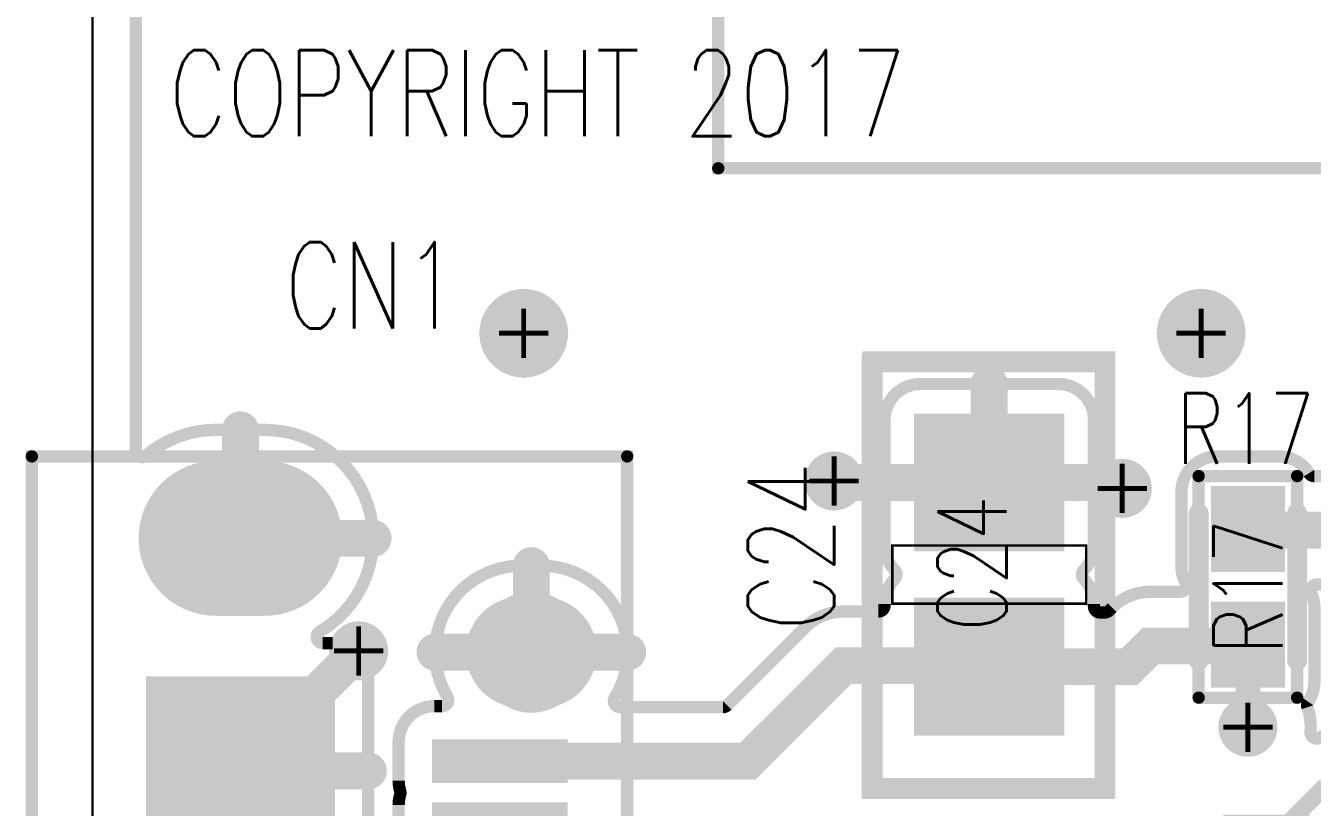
# Model space of a CAD drawing. Extents: x -0.08 to 4.16, y -0.29 to 1.7.
# Drawn here: x -0.027 to 0.495, y 0.532 to 0.85 of the extents above; entities that cross this region are included whole.
import ezdxf
from ezdxf.enums import TextEntityAlignment as Align

# ---------------------------------------------------------------- set-up
doc = ezdxf.new("R2010")
doc.units = 0
doc.header["$MEASUREMENT"] = 0
for name, pattern in [('SIG_11', [2, 1, 1]), ('SIG_3', [2, 1, 1]), ('SIG_87', [2, 1, 1]), ('SIG_88', [2, 1, 1])]:
    doc.linetypes.add(name, pattern=pattern)
doc.layers.get('0').update_dxf_attribs({"linetype": 'CONTINUOUS'})
for name, color, linetype in [('BOARD_OUTLINE_00', 130, 'CONTINUOUS'), ('DRIL_NPLTE_THRU_01', 34, 'CONTINUOUS'), ('DRIL_NPLTE_THRU_02', 136, 'CONTINUOUS'), ('DRIL_NPLTE_THRU_03', 136, 'CONTINUOUS'), ('DRIL_NPLTE_THRU_04', 146, 'CONTINUOUS'), ('DRIL_NPLTE_THRU_05', 106, 'CONTINUOUS'), ('DRIL_NPLTE_THRU_06', 253, 'CONTINUOUS'), ('DRIL_PLTE_THRU_01', 34, 'CONTINUOUS'), ('DRIL_PLTE_THRU_02', 136, 'CONTINUOUS'), ('DRIL_PLTE_THRU_03', 136, 'CONTINUOUS'), ('DRIL_PLTE_THRU_04', 146, 'CONTINUOUS'), ('DRIL_PLTE_THRU_05', 106, 'CONTINUOUS'), ('DRIL_PLTE_THRU_06', 253, 'CONTINUOUS'), ('DRIL_SYMBOL', 130, 'CONTINUOUS'), ('PADS_BOT', 255, 'CONTINUOUS'), ('PADS_INNER', 43, 'CONTINUOUS'), ('PADS_TOP', 43, 'CONTINUOUS'), ('PADS_XR_02', 4, 'CONTINUOUS'), ('PADS_XR_121', 2, 'CONTINUOUS'), ('PADS_XR_123', 2, 'CONTINUOUS'), ('PADS_XR_128', 2, 'CONTINUOUS'), ('PART_NAME_126', 16, 'CONTINUOUS'), ('PART_NAME_127', 1, 'CONTINUOUS'), ('PART_TOP_2DLINE_01', 2, 'CONTINUOUS'), ('PART_TOP_2DLINE_111', 255, 'CONTINUOUS'), ('PART_TOP_2DLINE_126', 16, 'CONTINUOUS'), ('PART_TOP_2DLINE_127', 1, 'CONTINUOUS'), ('POUR_OUTLINE_01', 34, 'CONTINUOUS'), ('POUR_PADTHERM_01', 34, 'CONTINUOUS'), ('POUR_VIATHERM_01', 34, 'CONTINUOUS'), ('TEXT_126', 231, 'CONTINUOUS'), ('TRACE_01', 34, 'CONTINUOUS'), ('VIAPTS', 2, 'CONTINUOUS')]:
    doc.layers.add(name, color=color, linetype=linetype)
doc.styles.add('W0$005', font='simplex', dxfattribs={"width": 0.75})

# ---------------------------------------------------------------- blocks, each defined once
blk = doc.blocks.new('BOARD_89')
at = {"layer": 'BOARD_OUTLINE_00', "const_width": 0.001}
blk.add_lwpolyline([(0, 0), (2.71, 0), (2.71, 0.278, -1), (2.804, 0.278), (2.804, 0), (4.155, 0), (4.155, 1.7), (2.804, 1.7), (2.804, 1.41629, -0.917938), (2.71068, 1.40832, -0.060287), (2.71, 1.422), (2.71, 1.7), (0, 1.7)], format="xyb", close=True, dxfattribs=at)
blk = doc.blocks.new('POUR_OUTLINE_2021')
at = {"layer": 'POUR_OUTLINE_01', "const_width": 0.005}
for points in [[(14.17724, 6.01272), (14.17724, 6.02846, -0.073554), (14.17786, 6.03266, 0.147906), (14.17786, 6.03411, -0.073554), (14.17724, 6.03831), (14.17724, 6.05406, -0.414214), (14.19174, 6.06856), (14.19489, 6.06856, 0.583349), (14.19704, 6.07234, -0.583347), (14.22717, 6.12564), (14.23505, 6.12564, -0.587251), (14.26497, 6.07199, 0.587249), (14.2671, 6.06818), (14.30885, 6.06818, 0.198912), (14.31062, 6.06891), (14.34226, 6.10056, -0.198912), (14.35782, 6.107), (14.372, 6.107, 0.414214), (14.3745, 6.1095), (14.3745, 6.1101, -0.196345), (14.37865, 6.12025, 0.408437), (14.37865, 6.12375, -0.196345), (14.3745, 6.1339), (14.3745, 6.1849, -0.414214), (14.389, 6.1994), (14.445, 6.1994, -0.414214), (14.4595, 6.1849), (14.4595, 6.1339, -0.196345), (14.45535, 6.12375, 0.408437), (14.45535, 6.12025, -0.196345), (14.4595, 6.1101), (14.4595, 6.1091, 0.414214), (14.462, 6.1066), (14.46385, 6.1066, 0.198912), (14.46562, 6.10733), (14.46685, 6.10856, -0.198912), (14.4824, 6.115), (14.4945, 6.115, 0.566184), (14.49671, 6.11868, -0.1231), (14.495, 6.1255), (14.495, 6.1555, -0.414214), (14.5095, 6.17), (14.5345, 6.17, -0.258775), (14.5468, 6.16318, 0.258775), (14.54892, 6.162), (14.56508, 6.162, 0.258775)], [(14.0705, 7.01298), (14.0705, 6.17216, 0.639545), (14.07462, 6.17026, -0.178141), (14.10316, 6.18076), (14.12284, 6.18076, -0.763812), (14.14519, 6.0988, 0.763812), (14.14646, 6.09415), (14.1504, 6.09415, -0.414214), (14.1649, 6.07965), (14.1649, 6.00484, -0.155603)]]:
    blk.add_lwpolyline(points, format="xyb", dxfattribs=at)
blk = doc.blocks.new('POUR_OUTLINE_2020')
at = {"layer": 'POUR_OUTLINE_01', "const_width": 0.005}
blk.add_lwpolyline([(14.77933, 6.00444, 0.624561), (14.77787, 6.00869, -0.121549), (14.76646, 6.01305, 0.152896), (14.76503, 6.0135), (14.686, 6.0135, -0.198912), (14.6715, 6.0195), (14.6565, 6.0345, -0.056468), (14.65363, 6.03811, 0.258283), (14.65151, 6.03929), (14.64818, 6.03929, -0.295967), (14.63494, 6.04788, 0.198771), (14.63355, 6.04919, -0.105234), (14.62727, 6.05327), (14.61491, 6.06563, 0.342267), (14.61187, 6.06602, -0.134179), (14.6045, 6.064), (14.5795, 6.064, -0.414214), (14.565, 6.0785), (14.565, 6.1085, -0.106492), (14.56629, 6.11447, 0.544735), (14.56401, 6.118), (14.54999, 6.118, 0.544735), (14.54771, 6.11447, -0.106492), (14.549, 6.1085), (14.549, 6.0785, -0.150833), (14.54648, 6.07033, 0.234918), (14.54617, 6.06812, -0.099907), (14.54743, 6.05811, 0.632731), (14.55136, 6.05588, -0.55904), (14.59124, 6.03864, 0.372822), (14.59371, 6.0365), (14.6195, 6.0365, -0.414214), (14.634, 6.022), (14.634, 5.972, -0.414214), (14.6195, 5.9575), (14.5795, 5.9575, -0.414214), (14.565, 5.972), (14.565, 6.00722, 0.377962), (14.56281, 6.0097, -0.009018), (14.5619, 6.00983, 0.462318), (14.559, 6.00736), (14.559, 5.972, -0.414214), (14.5445, 5.9575), (14.5145, 5.9575, -0.414214), (14.5, 5.972), (14.5, 5.9765, 0.414214), (14.4975, 5.979), (14.48262, 5.979, 0.613432), (14.4806, 5.97503, -0.294348), (14.48219, 5.94744, 0.328905), (14.48255, 5.9445, -0.282766), (14.48799, 5.91835, 0.51964), (14.49034, 5.915), (14.4975, 5.915, 0.414214), (14.5, 5.9175), (14.5, 5.922, -0.414214), (14.5145, 5.9365), (14.5445, 5.9365, -0.414214), (14.559, 5.922), (14.559, 5.872, -0.07989), (14.55827, 5.86745, 0.790251), (14.56241, 5.8649), (14.57427, 5.87676, 0.198912), (14.575, 5.87853), (14.575, 5.922, -0.414214), (14.5895, 5.9365), (14.6195, 5.9365, -0.385966), (14.63393, 5.92341, 0.478392), (14.63719, 5.92127, -0.284048), (14.66321, 5.91485, 0.671868), (14.6675, 5.9166), (14.6675, 5.922, -0.198912), (14.6735, 5.9365), (14.697, 5.96, -0.112348), (14.7047, 5.96484, 0.209961), (14.70617, 5.96621, -0.299968), (14.7195, 5.975), (14.7445, 5.975, -0.177761), (14.75388, 5.97156, 0.639026), (14.758, 5.97346), (14.758, 5.974, -0.198912), (14.76444, 5.98956)], format="xyb", close=True, dxfattribs=at)
blk = doc.blocks.new('POUR_VIATHERM_2226')
at = {"layer": 'POUR_VIATHERM_01'}
for points in [[(14.228, 6.238), (14.228, 6.238)], [(14.21, 6.22), (14.21, 6.22)], [(14.246, 6.22), (14.246, 6.22)], [(14.228, 6.202), (14.228, 6.202)]]:
    blk.add_lwpolyline(points, dxfattribs=at)
blk = doc.blocks.new('POUR_VIATHERM_2227')
at = {"layer": 'POUR_VIATHERM_01'}
for points in [[(14.161, 6.102), (14.161, 6.102)], [(14.172, 6.091), (14.172, 6.091)]]:
    blk.add_lwpolyline(points, dxfattribs=at)
blk = doc.blocks.new('POUR_VIATHERM_2228')
at = {"layer": 'POUR_VIATHERM_01'}
for points in [[(14.354, 6.171), (14.354, 6.171)], [(14.343, 6.16), (14.343, 6.16)], [(14.365, 6.16), (14.365, 6.16)], [(14.354, 6.149), (14.354, 6.149)]]:
    blk.add_lwpolyline(points, dxfattribs=at)
blk = doc.blocks.new('POUR_VIATHERM_2229')
at = {"layer": 'POUR_VIATHERM_01'}
for points in [[(14.503, 6.238), (14.503, 6.238)], [(14.485, 6.22), (14.485, 6.22)], [(14.521, 6.22), (14.521, 6.22)], [(14.503, 6.202), (14.503, 6.202)]]:
    blk.add_lwpolyline(points, dxfattribs=at)
blk = doc.blocks.new('POUR_VIATHERM_2230')
at = {"layer": 'POUR_VIATHERM_01'}
for points in [[(14.471, 6.168), (14.471, 6.168)], [(14.46, 6.157), (14.46, 6.157)], [(14.482, 6.157), (14.482, 6.157)], [(14.471, 6.146), (14.471, 6.146)]]:
    blk.add_lwpolyline(points, dxfattribs=at)
blk = doc.blocks.new('POUR_PADTHERM_2301')
at = {"layer": 'POUR_PADTHERM_01', "const_width": 0.0075}
blk.add_lwpolyline([(14.1649, 6.04599), (14.1504, 6.04599, 1), (14.1504, 6.03849), (14.1649, 6.03849, 1), (14.1649, 6.04599)], format="xyb", dxfattribs=at)
blk = doc.blocks.new('POUR_PADTHERM_2394')
at = {"layer": 'POUR_PADTHERM_01', "const_width": 0.0075}
for points in [[(14.41325, 6.1994), (14.41325, 6.1849, 1), (14.42075, 6.1849), (14.42075, 6.1994, 1), (14.41325, 6.1994)], [(14.3745, 6.15565), (14.389, 6.15565, 1), (14.389, 6.16315), (14.3745, 6.16315, 1), (14.3745, 6.15565)], [(14.4595, 6.16315), (14.445, 6.16315, 1), (14.445, 6.15565), (14.4595, 6.15565, 1), (14.4595, 6.16315)]]:
    blk.add_lwpolyline(points, format="xyb", dxfattribs=at)
blk = doc.blocks.new('POUR_PADTHERM_2409')
at = {"layer": 'POUR_PADTHERM_01', "const_width": 0.0075}
for points in [[(14.10925, 6.18076), (14.10925, 6.16626, 1), (14.11675, 6.16626), (14.11675, 6.18076, 1), (14.10925, 6.18076)], [(14.16687, 6.14048), (14.15237, 6.14048, 1), (14.15237, 6.13298), (14.16687, 6.13298, 1), (14.16687, 6.14048)]]:
    blk.add_lwpolyline(points, format="xyb", dxfattribs=at)
blk = doc.blocks.new('POUR_PADTHERM_2414')
at = {"layer": 'POUR_PADTHERM_01', "const_width": 0.0075}
for points in [[(14.22736, 6.12564), (14.22736, 6.11114, 1), (14.23486, 6.11114), (14.23486, 6.12564, 1), (14.22736, 6.12564)], [(14.192, 6.08672), (14.2065, 6.08672, 1), (14.2065, 6.09422), (14.192, 6.09422, 1), (14.192, 6.08672)], [(14.27022, 6.09422), (14.25572, 6.09422, 1), (14.25572, 6.08672), (14.27022, 6.08672, 1), (14.27022, 6.09422)]]:
    blk.add_lwpolyline(points, format="xyb", dxfattribs=at)
blk = doc.blocks.new('POUR_HEADER_1')
for name in ['POUR_OUTLINE_2021', 'POUR_VIATHERM_2226', 'POUR_VIATHERM_2229', 'POUR_PADTHERM_2394', 'POUR_PADTHERM_2409', 'POUR_VIATHERM_2228', 'POUR_VIATHERM_2230', 'POUR_PADTHERM_2414', 'POUR_OUTLINE_2020', 'POUR_VIATHERM_2227', 'POUR_PADTHERM_2301']:
    blk.add_blockref(name, (-17.378, -6.845))
blk = doc.blocks.new('SMOOTH_0$005')
at = {"const_width": 0.0025}
blk.add_lwpolyline([(-0.00125, 0, 1), (0.00125, 0, 1)], format="xyb", close=True, dxfattribs=at)
blk = doc.blocks.new('PART_BODY_TOP_65')
at = {"layer": 'PART_TOP_2DLINE_01', "const_width": 0.005}
blk.add_lwpolyline([(0.39, -0.248), (0.39, -0.4), (-0.39, -0.4), (-0.39, -0.248)], dxfattribs=at)
at = {"layer": 'PART_TOP_2DLINE_01'}
blk.add_blockref('SMOOTH_0$005', (-0.39, -0.4), dxfattribs=at)
blk = doc.blocks.new('SYM_TOP_15')
blk.add_blockref('PART_BODY_TOP_65', (0, 0))
blk = doc.blocks.new('PART_TOP_2')
blk.add_blockref('SYM_TOP_15', (0, 0))
blk = doc.blocks.new('SMOOTH_0$001')
at = {"const_width": 0.0005}
blk.add_lwpolyline([(-0.00025, 0, 1), (0.00025, 0, 1)], format="xyb", close=True, dxfattribs=at)
blk = doc.blocks.new('SMOOTH_0$008')
at = {"const_width": 0.004}
blk.add_lwpolyline([(-0.002, 0, 1), (0.002, 0, 1)], format="xyb", close=True, dxfattribs=at)
blk = doc.blocks.new('PART_BODY_TOP_67')
at = {"layer": 'PART_TOP_2DLINE_111', "const_width": 0.001}
blk.add_lwpolyline([(-0.01181, -0.03937), (0.01181, -0.03937), (0.01181, 0.03937), (-0.01181, 0.03937)], close=True, dxfattribs=at)
at = {"layer": 'PART_TOP_2DLINE_126', "const_width": 0.008}
blk.add_lwpolyline([(-0.08711, -0.04674), (0.08611, -0.04674), (0.08611, 0.04774), (-0.08711, 0.04774)], close=True, dxfattribs=at)
at = {"layer": 'PART_TOP_2DLINE_127', "const_width": 0.008}
blk.add_lwpolyline([(-0.08661, -0.04724), (0.08661, -0.04724), (0.08661, 0.04724), (-0.08661, 0.04724)], close=True, dxfattribs=at)
at = {"layer": 'PART_TOP_2DLINE_111'}
for p in [(-0.01181, 0.03937), (0.01181, 0.03937), (-0.01181, -0.03937), (0.01181, -0.03937)]:
    blk.add_blockref('SMOOTH_0$001', p, dxfattribs=at)
at = {"layer": 'PART_TOP_2DLINE_126'}
for p in [(-0.08711, 0.04774), (0.08611, 0.04774), (-0.08711, -0.04674), (0.08611, -0.04674)]:
    blk.add_blockref('SMOOTH_0$008', p, dxfattribs=at)
at = {"layer": 'PART_TOP_2DLINE_127'}
for p in [(-0.08661, 0.04724), (0.08661, 0.04724), (-0.08661, -0.04724), (0.08661, -0.04724)]:
    blk.add_blockref('SMOOTH_0$008', p, dxfattribs=at)
blk = doc.blocks.new('DRIL_HOLE_0')
blk.add_lwpolyline([(0, 0, 1), (0, 0, 1)], format="xyb", close=True)
blk = doc.blocks.new('PAD_0')
blk.add_lwpolyline([(0, 0), (0, 0)])
blk = doc.blocks.new('PAD_18')
at = {"const_width": 0.056}
blk.add_lwpolyline([(-0.0305, 0), (0.0305, 0)], dxfattribs=at)
blk = doc.blocks.new('PAD_19')
at = {"const_width": 0.051}
blk.add_lwpolyline([(-0.028, 0), (0.028, 0)], dxfattribs=at)
blk = doc.blocks.new('STK_TOP_187')
at = {"layer": 'DRIL_NPLTE_THRU_01'}
blk.add_blockref('DRIL_HOLE_0', (0, 0), dxfattribs=at)
at = {"layer": 'DRIL_NPLTE_THRU_02'}
blk.add_blockref('DRIL_HOLE_0', (0, 0), dxfattribs=at)
at = {"layer": 'DRIL_NPLTE_THRU_03'}
blk.add_blockref('DRIL_HOLE_0', (0, 0), dxfattribs=at)
at = {"layer": 'DRIL_NPLTE_THRU_04'}
blk.add_blockref('DRIL_HOLE_0', (0, 0), dxfattribs=at)
at = {"layer": 'DRIL_NPLTE_THRU_05'}
blk.add_blockref('DRIL_HOLE_0', (0, 0), dxfattribs=at)
at = {"layer": 'DRIL_NPLTE_THRU_06'}
blk.add_blockref('DRIL_HOLE_0', (0, 0), dxfattribs=at)
at = {"layer": 'PADS_BOT'}
blk.add_blockref('PAD_0', (0, 0), dxfattribs=at)
at = {"layer": 'PADS_INNER'}
blk.add_blockref('PAD_0', (0, 0), dxfattribs=at)
at = {"layer": 'PADS_TOP', "rotation": 90}
blk.add_blockref('PAD_19', (0, 0), dxfattribs=at)
at = {"layer": 'PADS_XR_121', "rotation": 90}
blk.add_blockref('PAD_18', (0, 0), dxfattribs=at)
at = {"layer": 'PADS_XR_123', "rotation": 90}
blk.add_blockref('PAD_19', (0, 0), dxfattribs=at)
blk = doc.blocks.new('SYM_TOP_17')
for name, p in [('STK_TOP_187', (-0.0374, 0)), ('STK_TOP_187', (0.0374, 0)), ('PART_BODY_TOP_67', (0, 0))]:
    blk.add_blockref(name, p)
blk = doc.blocks.new('PART_TOP_19')
blk.add_blockref('SYM_TOP_17', (0, 0))
at = {"layer": 'PART_NAME_126', "style": 'W0$005', "width": 0.75}
blk.add_text('C24', height=0.035, dxfattribs=at).set_placement((-0.023, 0.063))
at = {"layer": 'PART_NAME_127', "style": 'W0$005', "width": 0.75}
blk.add_text('C24', height=0.028, dxfattribs=at).set_placement((-0.023, -0.007))
blk = doc.blocks.new('PART_BODY_TOP_69')
at = {"layer": 'PART_TOP_2DLINE_126', "const_width": 0.005}
blk.add_lwpolyline([(-0.175, 0.157), (0.173, 0.157), (0.173, -0.08465), (-0.175, -0.08465)], close=True, dxfattribs=at)
at = {"layer": 'PART_TOP_2DLINE_127', "const_width": 0.005}
blk.add_lwpolyline([(-0.175, 0.157), (0.173, 0.157), (0.173, -0.08465), (-0.175, -0.08465)], close=True, dxfattribs=at)
at = {"layer": 'PART_TOP_2DLINE_126'}
for p in [(-0.175, 0.157), (0.173, 0.157), (-0.175, -0.08465), (0.173, -0.08465)]:
    blk.add_blockref('SMOOTH_0$005', p, dxfattribs=at)
at = {"layer": 'PART_TOP_2DLINE_127'}
for p in [(-0.175, 0.157), (0.173, 0.157), (-0.175, -0.08465), (0.173, -0.08465)]:
    blk.add_blockref('SMOOTH_0$005', p, dxfattribs=at)
blk = doc.blocks.new('PAD_5')
blk.add_lwpolyline([(0, 0, 1), (0, 0, 1)], format="xyb", close=True)
blk = doc.blocks.new('PAD_21')
at = {"const_width": 0.01772}
blk.add_lwpolyline([(-0.02756, 0), (0.02756, 0)], dxfattribs=at)
blk = doc.blocks.new('PAD_22')
at = {"const_width": 0.01575}
blk.add_lwpolyline([(-0.02657, 0), (0.02657, 0)], dxfattribs=at)
blk = doc.blocks.new('STK_TOP_188')
at = {"layer": 'DRIL_PLTE_THRU_01'}
blk.add_blockref('DRIL_HOLE_0', (0, 0), dxfattribs=at)
at = {"layer": 'DRIL_PLTE_THRU_02'}
blk.add_blockref('DRIL_HOLE_0', (0, 0), dxfattribs=at)
at = {"layer": 'DRIL_PLTE_THRU_03'}
blk.add_blockref('DRIL_HOLE_0', (0, 0), dxfattribs=at)
at = {"layer": 'DRIL_PLTE_THRU_04'}
blk.add_blockref('DRIL_HOLE_0', (0, 0), dxfattribs=at)
at = {"layer": 'DRIL_PLTE_THRU_05'}
blk.add_blockref('DRIL_HOLE_0', (0, 0), dxfattribs=at)
at = {"layer": 'DRIL_PLTE_THRU_06'}
blk.add_blockref('DRIL_HOLE_0', (0, 0), dxfattribs=at)
at = {"layer": 'PADS_BOT'}
blk.add_blockref('PAD_5', (0, 0), dxfattribs=at)
at = {"layer": 'PADS_INNER'}
blk.add_blockref('PAD_5', (0, 0), dxfattribs=at)
at = {"layer": 'PADS_TOP', "rotation": 90}
blk.add_blockref('PAD_22', (0, 0), dxfattribs=at)
at = {"layer": 'PADS_XR_121', "rotation": 90}
blk.add_blockref('PAD_21', (0, 0), dxfattribs=at)
at = {"layer": 'PADS_XR_123', "rotation": 90}
blk.add_blockref('PAD_22', (0, 0), dxfattribs=at)
blk = doc.blocks.new('DRIL_SLOT_0002500033000000900')
at = {"const_width": 0.0128}
blk.add_lwpolyline([(0.0064, -0.00394), (0.0064, 0.00394, 1), (-0.0064, 0.00394), (-0.0064, -0.00394, 1)], format="xyb", close=True, dxfattribs=at)
blk = doc.blocks.new('PAD_23')
at = {"const_width": 0.02067}
blk.add_lwpolyline([(-0.00394, -0.01033), (0.00394, -0.01033, 1), (0.00394, 0.01033), (-0.00394, 0.01033, 1)], format="xyb", close=True, dxfattribs=at)
blk = doc.blocks.new('PAD_24')
at = {"const_width": 0.02264}
blk.add_lwpolyline([(-0.00394, -0.01132), (0.00394, -0.01132, 1), (0.00394, 0.01132), (-0.00394, 0.01132, 1)], format="xyb", close=True, dxfattribs=at)
blk = doc.blocks.new('STK_TOP_189')
at = {"layer": 'DRIL_PLTE_THRU_01'}
blk.add_blockref('DRIL_SLOT_0002500033000000900', (0, 0), dxfattribs=at)
at = {"layer": 'DRIL_PLTE_THRU_02'}
blk.add_blockref('DRIL_SLOT_0002500033000000900', (0, 0), dxfattribs=at)
at = {"layer": 'DRIL_PLTE_THRU_03'}
blk.add_blockref('DRIL_SLOT_0002500033000000900', (0, 0), dxfattribs=at)
at = {"layer": 'DRIL_PLTE_THRU_04'}
blk.add_blockref('DRIL_SLOT_0002500033000000900', (0, 0), dxfattribs=at)
at = {"layer": 'DRIL_PLTE_THRU_05'}
blk.add_blockref('DRIL_SLOT_0002500033000000900', (0, 0), dxfattribs=at)
at = {"layer": 'DRIL_PLTE_THRU_06'}
blk.add_blockref('DRIL_SLOT_0002500033000000900', (0, 0), dxfattribs=at)
at = {"layer": 'PADS_BOT', "rotation": 90}
blk.add_blockref('PAD_23', (0, 0), dxfattribs=at)
at = {"layer": 'PADS_INNER'}
blk.add_blockref('PAD_23', (0, 0), dxfattribs=at)
at = {"layer": 'PADS_TOP', "rotation": 90}
blk.add_blockref('PAD_23', (0, 0), dxfattribs=at)
at = {"layer": 'PADS_XR_02', "rotation": 90}
blk.add_blockref('PAD_23', (0, 0), dxfattribs=at)
at = {"layer": 'PADS_XR_121', "rotation": 90}
blk.add_blockref('PAD_24', (0, 0), dxfattribs=at)
at = {"layer": 'PADS_XR_128', "rotation": 90}
blk.add_blockref('PAD_24', (0, 0), dxfattribs=at)
blk = doc.blocks.new('PAD_25')
at = {"const_width": 0.07677}
blk.add_lwpolyline([(-0.03839, 0), (0.03839, 0)], dxfattribs=at)
blk = doc.blocks.new('PAD_26')
at = {"const_width": 0.0748}
blk.add_lwpolyline([(-0.0374, 0), (0.0374, 0)], dxfattribs=at)
blk = doc.blocks.new('STK_TOP_190')
at = {"layer": 'DRIL_PLTE_THRU_01'}
blk.add_blockref('DRIL_HOLE_0', (0, 0), dxfattribs=at)
at = {"layer": 'DRIL_PLTE_THRU_02'}
blk.add_blockref('DRIL_HOLE_0', (0, 0), dxfattribs=at)
at = {"layer": 'DRIL_PLTE_THRU_03'}
blk.add_blockref('DRIL_HOLE_0', (0, 0), dxfattribs=at)
at = {"layer": 'DRIL_PLTE_THRU_04'}
blk.add_blockref('DRIL_HOLE_0', (0, 0), dxfattribs=at)
at = {"layer": 'DRIL_PLTE_THRU_05'}
blk.add_blockref('DRIL_HOLE_0', (0, 0), dxfattribs=at)
at = {"layer": 'DRIL_PLTE_THRU_06'}
blk.add_blockref('DRIL_HOLE_0', (0, 0), dxfattribs=at)
at = {"layer": 'PADS_BOT'}
blk.add_blockref('PAD_5', (0, 0), dxfattribs=at)
at = {"layer": 'PADS_INNER'}
blk.add_blockref('PAD_5', (0, 0), dxfattribs=at)
at = {"layer": 'PADS_TOP'}
blk.add_blockref('PAD_26', (0, 0), dxfattribs=at)
at = {"layer": 'PADS_XR_121'}
blk.add_blockref('PAD_25', (0, 0), dxfattribs=at)
at = {"layer": 'PADS_XR_123'}
blk.add_blockref('PAD_26', (0, 0), dxfattribs=at)
blk = doc.blocks.new('DRIL_SLOT_0003900059000000900')
at = {"const_width": 0.01969}
blk.add_lwpolyline([(0.00984, -0.00984), (0.00984, 0.00984, 1), (-0.00984, 0.00984), (-0.00984, -0.00984, 1)], format="xyb", close=True, dxfattribs=at)
blk = doc.blocks.new('PAD_27')
at = {"const_width": 0.02953}
blk.add_lwpolyline([(-0.00984, -0.01476), (0.00984, -0.01476, 1), (0.00984, 0.01476), (-0.00984, 0.01476, 1)], format="xyb", close=True, dxfattribs=at)
blk = doc.blocks.new('PAD_28')
at = {"const_width": 0.0315}
blk.add_lwpolyline([(-0.00984, -0.01575), (0.00984, -0.01575, 1), (0.00984, 0.01575), (-0.00984, 0.01575, 1)], format="xyb", close=True, dxfattribs=at)
blk = doc.blocks.new('STK_TOP_191')
at = {"layer": 'DRIL_PLTE_THRU_01'}
blk.add_blockref('DRIL_SLOT_0003900059000000900', (0, 0), dxfattribs=at)
at = {"layer": 'DRIL_PLTE_THRU_02'}
blk.add_blockref('DRIL_SLOT_0003900059000000900', (0, 0), dxfattribs=at)
at = {"layer": 'DRIL_PLTE_THRU_03'}
blk.add_blockref('DRIL_SLOT_0003900059000000900', (0, 0), dxfattribs=at)
at = {"layer": 'DRIL_PLTE_THRU_04'}
blk.add_blockref('DRIL_SLOT_0003900059000000900', (0, 0), dxfattribs=at)
at = {"layer": 'DRIL_PLTE_THRU_05'}
blk.add_blockref('DRIL_SLOT_0003900059000000900', (0, 0), dxfattribs=at)
at = {"layer": 'DRIL_PLTE_THRU_06'}
blk.add_blockref('DRIL_SLOT_0003900059000000900', (0, 0), dxfattribs=at)
at = {"layer": 'PADS_BOT', "rotation": 90}
blk.add_blockref('PAD_27', (0, 0), dxfattribs=at)
at = {"layer": 'PADS_INNER', "rotation": 90}
blk.add_blockref('PAD_27', (0, 0), dxfattribs=at)
at = {"layer": 'PADS_TOP', "rotation": 90}
blk.add_blockref('PAD_27', (0, 0), dxfattribs=at)
at = {"layer": 'PADS_XR_121', "rotation": 90}
blk.add_blockref('PAD_28', (0, 0), dxfattribs=at)
at = {"layer": 'PADS_XR_128', "rotation": 90}
blk.add_blockref('PAD_28', (0, 0), dxfattribs=at)
blk = doc.blocks.new('SYM_TOP_19')
for name, p in [('PART_BODY_TOP_69', (0, 0)), ('STK_TOP_189', (-0.09547, 0.11811)), ('STK_TOP_188', (-0.05118, 0.10531)), ('STK_TOP_188', (-0.02559, 0.10531)), ('STK_TOP_188', (0, 0.10531)), ('STK_TOP_188', (0.02559, 0.10531)), ('STK_TOP_188', (0.05118, 0.10531)), ('STK_TOP_189', (0.09547, 0.11811)), ('STK_TOP_191', (-0.14173, 0)), ('STK_TOP_190', (-0.04724, 0)), ('STK_TOP_190', (0.04724, 0)), ('STK_TOP_191', (0.14173, 0))]:
    blk.add_blockref(name, p)
blk = doc.blocks.new('PART_TOP_36')
blk.add_blockref('SYM_TOP_19', (0, 0))
at = {"layer": 'PART_NAME_126', "style": 'W0$005', "width": 0.75}
blk.add_text('CN1', height=0.035, rotation=90, dxfattribs=at).set_placement((-0.227, 0.018))
at = {"layer": 'PART_NAME_127', "style": 'W0$005', "width": 0.75}
blk.add_text('CN1', height=0.035, rotation=90, dxfattribs=at).set_placement((0.014, 0.014))
blk = doc.blocks.new('PART_BODY_TOP_76')
at = {"layer": 'PART_TOP_2DLINE_126', "const_width": 0.008}
for points in [[(-0.03, 0.02), (0.03, 0.02)], [(-0.03, -0.02), (0.03, -0.02)]]:
    blk.add_lwpolyline(points, dxfattribs=at)
at = {"layer": 'PART_TOP_2DLINE_127', "const_width": 0.005}
for points in [[(-0.045, 0.02), (0.045, 0.02)], [(-0.045, 0.02), (-0.045, -0.02)], [(0.045, 0.02), (0.045, -0.02)], [(-0.045, -0.02), (0.045, -0.02)]]:
    blk.add_lwpolyline(points, dxfattribs=at)
at = {"layer": 'PART_TOP_2DLINE_126'}
for p in [(-0.03, 0.02), (0.03, 0.02), (-0.03, -0.02), (0.03, -0.02)]:
    blk.add_blockref('SMOOTH_0$008', p, dxfattribs=at)
at = {"layer": 'PART_TOP_2DLINE_127'}
for p in [(-0.045, 0.02), (-0.045, 0.02), (0.045, 0.02), (0.045, 0.02), (-0.045, -0.02), (-0.045, -0.02), (0.045, -0.02), (0.045, -0.02)]:
    blk.add_blockref('SMOOTH_0$005', p, dxfattribs=at)
blk = doc.blocks.new('PAD_16')
at = {"const_width": 0.03}
blk.add_lwpolyline([(-0.0175, 0), (0.0175, 0)], dxfattribs=at)
blk = doc.blocks.new('PAD_17')
at = {"const_width": 0.025}
blk.add_lwpolyline([(-0.015, 0), (0.015, 0)], dxfattribs=at)
blk = doc.blocks.new('STK_TOP_68')
at = {"layer": 'DRIL_NPLTE_THRU_01'}
blk.add_blockref('DRIL_HOLE_0', (0, 0), dxfattribs=at)
at = {"layer": 'DRIL_NPLTE_THRU_02'}
blk.add_blockref('DRIL_HOLE_0', (0, 0), dxfattribs=at)
at = {"layer": 'DRIL_NPLTE_THRU_03'}
blk.add_blockref('DRIL_HOLE_0', (0, 0), dxfattribs=at)
at = {"layer": 'DRIL_NPLTE_THRU_04'}
blk.add_blockref('DRIL_HOLE_0', (0, 0), dxfattribs=at)
at = {"layer": 'DRIL_NPLTE_THRU_05'}
blk.add_blockref('DRIL_HOLE_0', (0, 0), dxfattribs=at)
at = {"layer": 'DRIL_NPLTE_THRU_06'}
blk.add_blockref('DRIL_HOLE_0', (0, 0), dxfattribs=at)
at = {"layer": 'PADS_BOT'}
blk.add_blockref('PAD_0', (0, 0), dxfattribs=at)
at = {"layer": 'PADS_INNER'}
blk.add_blockref('PAD_0', (0, 0), dxfattribs=at)
at = {"layer": 'PADS_TOP'}
blk.add_blockref('PAD_17', (0, 0), dxfattribs=at)
at = {"layer": 'PADS_XR_121'}
blk.add_blockref('PAD_16', (0, 0), dxfattribs=at)
at = {"layer": 'PADS_XR_123'}
blk.add_blockref('PAD_17', (0, 0), dxfattribs=at)
blk = doc.blocks.new('SYM_TOP_26')
for name, p in [('PART_BODY_TOP_76', (0, 0)), ('STK_TOP_68', (-0.0235, 0)), ('STK_TOP_68', (0.0235, 0))]:
    blk.add_blockref(name, p)
blk = doc.blocks.new('PART_TOP_58')
blk.add_blockref('SYM_TOP_26', (0, 0))
at = {"layer": 'PART_NAME_126', "style": 'W0$005', "width": 0.75}
blk.add_text('R17', height=0.02863, rotation=90, dxfattribs=at).set_placement((-0.05, -0.029))
at = {"layer": 'PART_NAME_127', "style": 'W0$005', "width": 0.75}
blk.add_text('R17', height=0.028, rotation=180, dxfattribs=at).set_placement((0, 0), align=Align.MIDDLE_CENTER)
blk = doc.blocks.new('SMOOTH_0$01')
at = {"const_width": 0.005}
blk.add_lwpolyline([(-0.0025, 0, 1), (0.0025, 0, 1)], format="xyb", close=True, dxfattribs=at)
blk = doc.blocks.new('PART_BODY_TOP_82')
at = {"layer": 'PART_TOP_2DLINE_126', "const_width": 0.01}
for points in [[(-0.065, -0.07), (-0.075, -0.07), (-0.075, 0.07), (-0.065, 0.07)], [(-0.065, -0.07), (-0.075, -0.07), (-0.075, 0.07), (-0.065, 0.07)], [(-0.01, 0.07), (0.01, 0.07)], [(-0.01, 0.07), (0.01, 0.07)], [(0.065, 0.07), (0.075, 0.07), (0.075, -0.07), (0.065, -0.07)], [(0.065, 0.07), (0.075, 0.07), (0.075, -0.07), (0.065, -0.07)], [(-0.005, -0.07), (0.015, -0.07)]]:
    blk.add_lwpolyline(points, dxfattribs=at)
at = {"layer": 'PART_TOP_2DLINE_127', "const_width": 0.01}
for points in [[(-0.065, -0.069), (-0.075, -0.069), (-0.075, 0.071), (-0.065, 0.071)], [(-0.01, 0.071), (0.01, 0.071)], [(0.065, 0.071), (0.075, 0.071), (0.075, -0.069), (0.065, -0.069)], [(-0.005, -0.069), (0.015, -0.069)], [(-0.005, -0.07), (0.015, -0.07)]]:
    blk.add_lwpolyline(points, dxfattribs=at)
at = {"layer": 'PART_TOP_2DLINE_126'}
for p in [(-0.075, 0.07), (-0.075, 0.07), (-0.065, 0.07), (-0.065, 0.07), (-0.01, 0.07), (-0.01, 0.07), (0.01, 0.07), (0.01, 0.07), (0.065, 0.07), (0.065, 0.07), (0.075, 0.07), (0.075, 0.07), (-0.075, -0.07), (-0.075, -0.07), (-0.065, -0.07), (-0.065, -0.07), (-0.005, -0.07), (0.015, -0.07), (0.065, -0.07), (0.065, -0.07), (0.075, -0.07), (0.075, -0.07)]:
    blk.add_blockref('SMOOTH_0$01', p, dxfattribs=at)
at = {"layer": 'PART_TOP_2DLINE_127'}
for p in [(-0.075, 0.071), (-0.065, 0.071), (-0.01, 0.071), (0.01, 0.071), (0.065, 0.071), (0.075, 0.071), (-0.075, -0.069), (-0.065, -0.069), (-0.005, -0.069), (-0.005, -0.07), (0.015, -0.069), (0.015, -0.07), (0.065, -0.069), (0.075, -0.069)]:
    blk.add_blockref('SMOOTH_0$01', p, dxfattribs=at)
blk = doc.blocks.new('PAD_51')
at = {"const_width": 0.045}
blk.add_lwpolyline([(-0.0275, 0), (0.0275, 0)], dxfattribs=at)
blk = doc.blocks.new('PAD_52')
at = {"const_width": 0.04}
blk.add_lwpolyline([(-0.025, 0), (0.025, 0)], dxfattribs=at)
blk = doc.blocks.new('STK_TOP_240')
at = {"layer": 'DRIL_PLTE_THRU_01'}
blk.add_blockref('DRIL_HOLE_0', (0, 0), dxfattribs=at)
at = {"layer": 'DRIL_PLTE_THRU_02'}
blk.add_blockref('DRIL_HOLE_0', (0, 0), dxfattribs=at)
at = {"layer": 'DRIL_PLTE_THRU_03'}
blk.add_blockref('DRIL_HOLE_0', (0, 0), dxfattribs=at)
at = {"layer": 'DRIL_PLTE_THRU_04'}
blk.add_blockref('DRIL_HOLE_0', (0, 0), dxfattribs=at)
at = {"layer": 'DRIL_PLTE_THRU_05'}
blk.add_blockref('DRIL_HOLE_0', (0, 0), dxfattribs=at)
at = {"layer": 'DRIL_PLTE_THRU_06'}
blk.add_blockref('DRIL_HOLE_0', (0, 0), dxfattribs=at)
at = {"layer": 'PADS_BOT'}
blk.add_blockref('PAD_5', (0, 0), dxfattribs=at)
at = {"layer": 'PADS_INNER'}
blk.add_blockref('PAD_5', (0, 0), dxfattribs=at)
at = {"layer": 'PADS_TOP', "rotation": 90}
blk.add_blockref('PAD_52', (0, 0), dxfattribs=at)
at = {"layer": 'PADS_XR_121', "rotation": 90}
blk.add_blockref('PAD_51', (0, 0), dxfattribs=at)
at = {"layer": 'PADS_XR_123', "rotation": 90}
blk.add_blockref('PAD_52', (0, 0), dxfattribs=at)
blk = doc.blocks.new('PAD_53')
at = {"const_width": 0.035}
blk.add_lwpolyline([(-0.0275, 0), (0.0275, 0)], dxfattribs=at)
blk = doc.blocks.new('PAD_49')
at = {"const_width": 0.03}
blk.add_lwpolyline([(-0.025, 0), (0.025, 0)], dxfattribs=at)
blk = doc.blocks.new('STK_TOP_239')
at = {"layer": 'DRIL_PLTE_THRU_01'}
blk.add_blockref('DRIL_HOLE_0', (0, 0), dxfattribs=at)
at = {"layer": 'DRIL_PLTE_THRU_02'}
blk.add_blockref('DRIL_HOLE_0', (0, 0), dxfattribs=at)
at = {"layer": 'DRIL_PLTE_THRU_03'}
blk.add_blockref('DRIL_HOLE_0', (0, 0), dxfattribs=at)
at = {"layer": 'DRIL_PLTE_THRU_04'}
blk.add_blockref('DRIL_HOLE_0', (0, 0), dxfattribs=at)
at = {"layer": 'DRIL_PLTE_THRU_05'}
blk.add_blockref('DRIL_HOLE_0', (0, 0), dxfattribs=at)
at = {"layer": 'DRIL_PLTE_THRU_06'}
blk.add_blockref('DRIL_HOLE_0', (0, 0), dxfattribs=at)
at = {"layer": 'PADS_BOT'}
blk.add_blockref('PAD_5', (0, 0), dxfattribs=at)
at = {"layer": 'PADS_INNER'}
blk.add_blockref('PAD_5', (0, 0), dxfattribs=at)
at = {"layer": 'PADS_TOP', "rotation": 90}
blk.add_blockref('PAD_49', (0, 0), dxfattribs=at)
at = {"layer": 'PADS_XR_121', "rotation": 90}
blk.add_blockref('PAD_53', (0, 0), dxfattribs=at)
at = {"layer": 'PADS_XR_123', "rotation": 90}
blk.add_blockref('PAD_49', (0, 0), dxfattribs=at)
blk = doc.blocks.new('SYM_TOP_32')
for name, p in [('STK_TOP_239', (-0.0375, 0.05)), ('STK_TOP_239', (0.0375, 0.05)), ('PART_BODY_TOP_82', (0, 0)), ('STK_TOP_240', (-0.0325, -0.05)), ('STK_TOP_239', (0.0375, -0.05))]:
    blk.add_blockref(name, p)
blk = doc.blocks.new('PART_TOP_92')
blk.add_blockref('SYM_TOP_32', (0, 0))
at = {"layer": 'PART_NAME_126', "style": 'W0$005', "width": 0.75}
blk.add_text('U4', height=0.035, rotation=180, dxfattribs=at).set_placement((0.121, 0.103))
at = {"layer": 'PART_NAME_127', "style": 'W0$005', "width": 0.75}
blk.add_text('U4', height=0.035, rotation=180, dxfattribs=at).set_placement((0.028, 0.025))
blk = doc.blocks.new('SMOOTH_0$015')
at = {"const_width": 0.0075}
blk.add_lwpolyline([(-0.00375, 0, 1), (0.00375, 0, 1)], format="xyb", close=True, dxfattribs=at)
blk = doc.blocks.new('SMOOTH_0$012')
at = {"const_width": 0.006}
blk.add_lwpolyline([(-0.003, 0, 1), (0.003, 0, 1)], format="xyb", close=True, dxfattribs=at)
blk = doc.blocks.new('DRIL_SYMBOL_0$018')
at = {"layer": 'DRIL_SYMBOL', "const_width": 0.002}
for points in [[(0, -0.01), (0, 0.01)], [(-0.01, 0), (0.01, 0)]]:
    blk.add_lwpolyline(points, dxfattribs=at)
blk = doc.blocks.new('DRIL_HOLE_0$018')
at = {"const_width": 0.009}
blk.add_lwpolyline([(-0.0045, 0, 1), (0.0045, 0, 1)], format="xyb", close=True, dxfattribs=at)
blk.add_blockref('DRIL_SYMBOL_0$018', (0, 0))
blk = doc.blocks.new('PAD_54')
at = {"const_width": 0.018}
blk.add_lwpolyline([(0, -0.009, 1), (0, 0.009, 1)], format="xyb", close=True, dxfattribs=at)
blk = doc.blocks.new('STK_TOP_10')
at = {"layer": 'DRIL_PLTE_THRU_01'}
blk.add_blockref('DRIL_HOLE_0$018', (0, 0), dxfattribs=at)
at = {"layer": 'DRIL_PLTE_THRU_02'}
blk.add_blockref('DRIL_HOLE_0$018', (0, 0), dxfattribs=at)
at = {"layer": 'DRIL_PLTE_THRU_03'}
blk.add_blockref('DRIL_HOLE_0$018', (0, 0), dxfattribs=at)
at = {"layer": 'DRIL_PLTE_THRU_04'}
blk.add_blockref('DRIL_HOLE_0$018', (0, 0), dxfattribs=at)
at = {"layer": 'DRIL_PLTE_THRU_05'}
blk.add_blockref('DRIL_HOLE_0$018', (0, 0), dxfattribs=at)
at = {"layer": 'DRIL_PLTE_THRU_06'}
blk.add_blockref('DRIL_HOLE_0$018', (0, 0), dxfattribs=at)
at = {"layer": 'PADS_BOT'}
blk.add_blockref('PAD_54', (0, 0), dxfattribs=at)
at = {"layer": 'PADS_INNER'}
blk.add_blockref('PAD_54', (0, 0), dxfattribs=at)
at = {"layer": 'PADS_TOP'}
blk.add_blockref('PAD_54', (0, 0), dxfattribs=at)
blk = doc.blocks.new('SYM_TOP_10')
blk.add_blockref('STK_TOP_10', (0, 0))
blk = doc.blocks.new('DRIL_SYMBOL_0$008')
at = {"layer": 'DRIL_SYMBOL', "const_width": 0.002}
for points in [[(0, -0.01), (0, 0.01)], [(-0.01, 0), (0.01, 0)]]:
    blk.add_lwpolyline(points, dxfattribs=at)
blk = doc.blocks.new('DRIL_HOLE_0$008')
at = {"const_width": 0.004}
blk.add_lwpolyline([(-0.002, 0, 1), (0.002, 0, 1)], format="xyb", close=True, dxfattribs=at)
blk.add_blockref('DRIL_SYMBOL_0$008', (0, 0))
blk = doc.blocks.new('PAD_79')
at = {"const_width": 0.012}
blk.add_lwpolyline([(0, -0.006, 1), (0, 0.006, 1)], format="xyb", close=True, dxfattribs=at)
blk = doc.blocks.new('PAD_80')
at = {"const_width": 0.011}
blk.add_lwpolyline([(0, -0.0055, 1), (0, 0.0055, 1)], format="xyb", close=True, dxfattribs=at)
blk = doc.blocks.new('STK_TOP_129')
at = {"layer": 'DRIL_PLTE_THRU_01'}
blk.add_blockref('DRIL_HOLE_0$008', (0, 0), dxfattribs=at)
at = {"layer": 'DRIL_PLTE_THRU_02'}
blk.add_blockref('DRIL_HOLE_0$008', (0, 0), dxfattribs=at)
at = {"layer": 'DRIL_PLTE_THRU_03'}
blk.add_blockref('DRIL_HOLE_0$008', (0, 0), dxfattribs=at)
at = {"layer": 'DRIL_PLTE_THRU_04'}
blk.add_blockref('DRIL_HOLE_0$008', (0, 0), dxfattribs=at)
at = {"layer": 'DRIL_PLTE_THRU_05'}
blk.add_blockref('DRIL_HOLE_0$008', (0, 0), dxfattribs=at)
at = {"layer": 'DRIL_PLTE_THRU_06'}
blk.add_blockref('DRIL_HOLE_0$008', (0, 0), dxfattribs=at)
at = {"layer": 'PADS_BOT'}
blk.add_blockref('PAD_79', (0, 0), dxfattribs=at)
at = {"layer": 'PADS_INNER'}
blk.add_blockref('PAD_79', (0, 0), dxfattribs=at)
at = {"layer": 'PADS_TOP'}
blk.add_blockref('PAD_80', (0, 0), dxfattribs=at)
blk = doc.blocks.new('SYM_TOP_11')
blk.add_blockref('STK_TOP_129', (0, 0))

msp = doc.modelspace()

# ---------------------------------------------------------------- linework, layer by layer
at = {"layer": 'TRACE_01', "linetype": 'SIG_11'}
for points, const_width in [([(0.301, 0.665), (0.3016, 0.6644), (0.364, 0.6644)], 0.015), ([(0.364, 0.6644), (0.4156, 0.6644)], 0.015), ([(0.4156, 0.6644), (0.418, 0.662)], 0.012), ([(0.06, 0.54724), (0.06, 0.548), (0.108, 0.596)], 0.015)]:
    msp.add_lwpolyline(points, dxfattribs=dict(at, const_width=const_width))
at = {"layer": 'TRACE_01', "linetype": 'SIG_88', "const_width": 0.015}
msp.add_lwpolyline([(0.469, 0.6455), (0.469, 0.645), (0.536, 0.645)], dxfattribs=at)
at = {"layer": 'TRACE_01', "linetype": 'SIG_87'}
for points, const_width in [([(0.364, 0.5896), (0.421, 0.5896), (0.4294, 0.598), (0.4685, 0.598), (0.469, 0.5985)], 0.015), ([(0.469, 0.565), (0.469, 0.5985)], 0.01), ([(0.16531, 0.55118), (0.266, 0.55118), (0.30482, 0.59), (0.3636, 0.59), (0.364, 0.5896)], 0.015)]:
    msp.add_lwpolyline(points, dxfattribs=dict(at, const_width=const_width))
at = {"layer": 'TRACE_01', "linetype": 'SIG_3', "const_width": 0.007}
msp.add_lwpolyline([(0.4765, 0.502), (0.4765, 0.51725), (0.49925, 0.54), (0.513, 0.54)], dxfattribs=at)

# ---------------------------------------------------------------- block references
for name, p in [('BOARD_89', (0, 0)), ('PART_TOP_2', (0.644, 1.192))]:
    msp.add_blockref(name, p)
at = {"linetype": 'SIG_11'}
msp.add_blockref('POUR_HEADER_1', (3.325, 1.35), dxfattribs=at)
for name, p, rotation in [('PART_TOP_36', (0.06, 0.5), 270), ('PART_TOP_19', (0.364, 0.627), 90), ('PART_TOP_58', (0.469, 0.622), 270), ('PART_TOP_92', (0.514, 0.452), 180)]:
    msp.add_blockref(name, p, dxfattribs=dict(rotation=rotation))
at = {"layer": 'TRACE_01'}
for name, p in [('SMOOTH_0$015', (0.301, 0.665)), ('SMOOTH_0$015', (0.3016, 0.6644)), ('SMOOTH_0$015', (0.364, 0.6644)), ('SMOOTH_0$015', (0.364, 0.6644)), ('SMOOTH_0$015', (0.4156, 0.6644)), ('SMOOTH_0$012', (0.4156, 0.6644)), ('SMOOTH_0$012', (0.418, 0.662)), ('SMOOTH_0$015', (0.469, 0.6455)), ('SMOOTH_0$015', (0.469, 0.645)), ('SMOOTH_0$015', (0.469, 0.5985)), ('SMOOTH_0$015', (0.108, 0.596)), ('SMOOTH_0$015', (0.4294, 0.598)), ('SMOOTH_0$015', (0.4685, 0.598)), ('SMOOTH_0$01', (0.469, 0.5985)), ('SMOOTH_0$015', (0.30482, 0.59)), ('SMOOTH_0$015', (0.3636, 0.59)), ('SMOOTH_0$015', (0.364, 0.5896)), ('SMOOTH_0$015', (0.364, 0.5896)), ('SMOOTH_0$015', (0.421, 0.5896)), ('SMOOTH_0$01', (0.469, 0.565)), ('SMOOTH_0$015', (0.06, 0.548)), ('SMOOTH_0$015', (0.06, 0.54724)), ('SMOOTH_0$015', (0.16531, 0.55118)), ('SMOOTH_0$015', (0.266, 0.55118))]:
    msp.add_blockref(name, p, dxfattribs=at)
at = {"layer": 'VIAPTS', "linetype": 'SIG_11'}
for name, p in [('SYM_TOP_10', (0.175, 0.725)), ('SYM_TOP_10', (0.45, 0.725)), ('SYM_TOP_11', (0.301, 0.665)), ('SYM_TOP_11', (0.418, 0.662)), ('SYM_TOP_11', (0.108, 0.596))]:
    msp.add_blockref(name, p, dxfattribs=at)
at = {"layer": 'VIAPTS', "linetype": 'SIG_87'}
msp.add_blockref('SYM_TOP_11', (0.469, 0.565), dxfattribs=at)

# ---------------------------------------------------------------- texts
at = {"layer": 'TEXT_126', "style": 'W0$005', "width": 0.75}
msp.add_text('COPYRIGHT 2017', height=0.035, dxfattribs=at).set_placement((0.031, 0.805))

doc.saveas('drawing.dxf')
